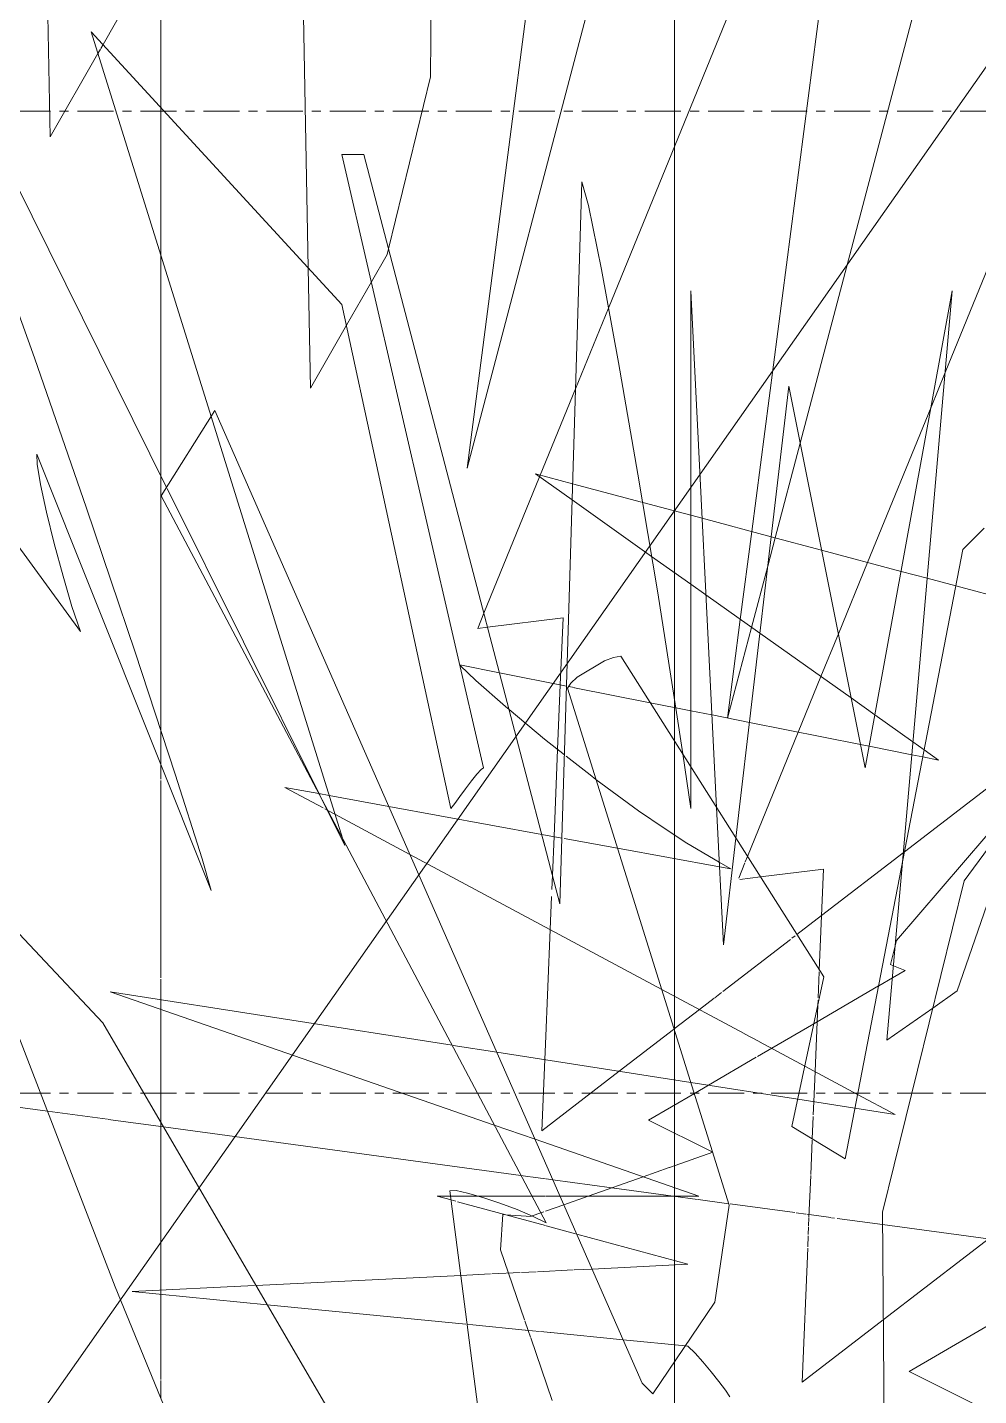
# Model space of a CAD drawing. Header units: inches. Extents: x -9046 to -8234, y -279 to 479.
# Drawn here: x -8377.53 to -8364.32, y 14.18 to 33.16 of the extents above; entities that cross this region are included whole.
import ezdxf

# ---------------------------------------------------------------- set-up
doc = ezdxf.new("R2010")
doc.units = ezdxf.units.IN
doc.header["$MEASUREMENT"] = 0
doc.linetypes.add('Grid Line 1_2_', pattern=[0.875, 0.5, -0.125, 0.125, -0.125])
for name, color, linetype, lineweight in [('A-DETL-GENF', 92, 'Continuous', 9), ('A-FLOR-LEVL-1', 51, 'Grid Line 1_2_', 9), ('C-TOPO', 7, 'Continuous', 9), ('G-ANNO-TEXT', 231, 'Continuous', 9)]:
    doc.layers.add(name, color=color, linetype=linetype, lineweight=lineweight)

# ---------------------------------------------------------------- blocks, each defined once
blk = doc.blocks.new('fountain grass 26746 - fountain grass 26746-1770215-BUILDING SECTION - EAST_WEST - LOOKING SOUTH')
at = {"layer": 'A-DETL-GENF'}
for p, q in [((-8370.475, 26.966), (-8369.965, 26.604)), ((-8369.958, 26.828), (-8370.475, 26.966)), ((-8369.002, 26.574), (-8369.958, 26.828)), ((-8369.965, 26.604), (-8368.862, 25.821)), ((-8368.319, 26.392), (-8368.986, 26.569)), ((-8368.161, 26.35), (-8368.319, 26.392)), ((-8367.203, 26.094), (-8368.161, 26.35)), ((-8366.503, 25.908), (-8367.203, 26.094)), ((-8368.862, 25.821), (-8368.319, 25.437)), ((-8365.401, 25.614), (-8366.503, 25.908)), ((-8368.319, 25.437), (-8368.108, 25.287)), ((-8365.037, 25.517), (-8365.401, 25.614)), ((-8364.641, 25.412), (-8365.037, 25.517)), ((-8368.108, 25.287), (-8367.359, 24.755)), ((-8363.61, 25.137), (-8364.641, 25.412)), ((-8367.359, 24.755), (-8366.093, 23.857)), ((-8370.974, 24.208), (-8371.523, 24.317)), ((-8371.52, 24.306), (-8371.301, 24.098)), ((-8370.043, 24.023), (-8370.974, 24.208)), ((-8371.301, 24.098), (-8370.89, 23.738)), ((-8369.938, 24.002), (-8370.011, 24.016)), ((-8368.881, 23.792), (-8369.931, 24)), ((-8370.89, 23.738), (-8370.841, 23.697)), ((-8368.525, 23.721), (-8368.881, 23.792)), ((-8366.093, 23.857), (-8365.765, 23.624)), ((-8370.841, 23.697), (-8370.347, 23.287)), ((-8368.319, 23.68), (-8368.525, 23.721)), ((-8368.025, 23.621), (-8368.319, 23.68)), ((-8367.504, 23.518), (-8368.022, 23.621)), ((-8365.765, 23.624), (-8365.235, 23.249)), ((-8365.964, 23.211), (-8367.504, 23.518)), ((-8370.347, 23.287), (-8370.072, 23.069)), ((-8365.845, 23.188), (-8365.964, 23.211)), ((-8365.251, 23.07), (-8365.845, 23.188)), ((-8365.235, 23.249), (-8365.08, 23.138)), ((-8370.05, 23.052), (-8369.717, 22.789)), ((-8365.099, 23.039), (-8365.251, 23.07)), ((-8364.879, 22.996), (-8365.099, 23.039)), ((-8365.08, 23.138), (-8364.879, 22.996)), ((-8369.717, 22.789), (-8369.635, 22.728)), ((-8373.954, 22.617), (-8373.42, 22.332)), ((-8373.48, 22.531), (-8373.954, 22.617)), ((-8369.635, 22.728), (-8369.045, 22.292)), ((-8373.337, 22.505), (-8373.479, 22.531)), ((-8372.51, 22.353), (-8373.337, 22.505)), ((-8373.399, 22.32), (-8373.366, 22.302)), ((-8373.356, 22.297), (-8373.256, 22.244)), ((-8373.256, 22.244), (-8372.217, 21.687)), ((-8370.387, 21.965), (-8372.51, 22.353)), ((-8369.045, 22.292), (-8368.689, 22.053)), ((-8368.689, 22.053), (-8368.375, 21.841)), ((-8370.107, 21.914), (-8370.387, 21.965)), ((-8369.335, 21.773), (-8370.075, 21.908)), ((-8368.375, 21.841), (-8367.923, 21.581)), ((-8372.217, 21.687), (-8368.722, 19.815)), ((-8367.92, 21.514), (-8369.335, 21.773)), ((-8367.923, 21.581), (-8367.77, 21.493)), ((-8367.763, 21.485), (-8367.92, 21.514)), ((-8376.374, 19.782), (-8371.045, 17.931)), ((-8371.632, 19.041), (-8376.374, 19.782)), ((-8368.722, 19.815), (-8367.578, 19.202)), ((-8367.572, 19.198), (-8367.371, 19.091)), ((-8371.011, 18.944), (-8371.618, 19.038)), ((-8367.366, 19.088), (-8366.736, 18.751)), ((-8368.317, 18.523), (-8371.011, 18.944)), ((-8366.736, 18.751), (-8366.003, 18.358)), ((-8366.835, 18.291), (-8368.317, 18.523)), ((-8366.04, 18.167), (-8366.835, 18.291)), ((-8366.003, 18.358), (-8365.484, 18.08)), ((-8365.484, 18.08), (-8366.04, 18.167)), ((-8371.045, 17.931), (-8370.48, 17.735)), ((-8370.48, 17.735), (-8368.206, 16.946)), ((-8371.836, 16.946), (-8371.645, 16.894)), ((-8371.652, 16.946), (-8371.836, 16.946)), ((-8371.264, 16.946), (-8371.652, 16.946)), ((-8370.525, 16.946), (-8371.264, 16.946)), ((-8370.336, 16.946), (-8370.523, 16.946)), ((-8370.133, 16.946), (-8370.327, 16.946)), ((-8368.206, 16.946), (-8370.133, 16.946)), ((-8371.645, 16.894), (-8371.577, 16.875)), ((-8371.556, 16.869), (-8370.336, 16.538)), ((-8370.326, 16.535), (-8369.918, 16.424)), ((-8369.902, 16.42), (-8368.358, 16)), ((-8368.358, 16), (-8369.689, 15.935)), ((-8371.509, 15.846), (-8374.351, 15.707)), ((-8371.098, 15.866), (-8371.509, 15.846)), ((-8370.685, 15.886), (-8371.078, 15.867)), ((-8370.464, 15.897), (-8370.666, 15.887)), ((-8369.952, 15.922), (-8370.446, 15.898)), ((-8369.689, 15.935), (-8369.936, 15.923)), ((-8374.373, 15.705), (-8376.071, 15.622)), ((-8376.071, 15.622), (-8374.195, 15.438)), ((-8374.195, 15.438), (-8371.438, 15.168)), ((-8371.421, 15.166), (-8371.344, 15.159)), ((-8371.344, 15.159), (-8370.615, 15.087)), ((-8370.612, 15.087), (-8370.42, 15.068)), ((-8370.405, 15.067), (-8370.264, 15.053)), ((-8370.261, 15.052), (-8369.258, 14.954)), ((-8369.258, 14.954), (-8368.392, 14.869)), ((-8368.392, 14.869), (-8368.358, 14.866)), ((-8368.358, 14.866), (-8368.26, 14.768)), ((-8368.26, 14.768), (-8368.149, 14.645)), ((-8368.149, 14.645), (-8368.034, 14.509)), ((-8368.034, 14.509), (-8367.927, 14.375)), ((-8367.927, 14.375), (-8367.837, 14.255)), ((-8367.837, 14.255), (-8367.775, 14.162))]:
    blk.add_line(p, q, dxfattribs=at)
blk = doc.blocks.new('lupin 26755 - lupin 26755-1770228-BUILDING SECTION - EAST_WEST - LOOKING SOUTH')
at = {"layer": 'A-DETL-GENF'}
for p, q in [((-8377.208, 31.644), (-8377.289, 35.927)), ((-8369.495, 34.361), (-8371.424, 27.046)), ((-8369.46, 29.267), (-8367.444, 34.201)), ((-8371.424, 27.046), (-8370.546, 33.803)), ((-8376.147, 33.494), (-8376.475, 32.922)), ((-8376.512, 32.857), (-8376.545, 32.8)), ((-8376.475, 32.922), (-8376.505, 32.869)), ((-8376.545, 32.8), (-8377.208, 31.644)), ((-8369.919, 28.145), (-8369.46, 29.267)), ((-8370.408, 26.948), (-8369.919, 28.145)), ((-8371.19, 25.032), (-8370.417, 26.925)), ((-8370.417, 26.925), (-8370.408, 26.948)), ((-8371.276, 24.822), (-8371.19, 25.032)), ((-8370.09, 24.97), (-8371.14, 24.839)), ((-8370.129, 24.04), (-8370.09, 24.97)), ((-8371.14, 24.839), (-8371.276, 24.822)), ((-8370.166, 23.143), (-8370.129, 24.04)), ((-8370.216, 21.934), (-8370.166, 23.143)), ((-8363.825, 22.899), (-8365.353, 21.724)), ((-8365.464, 20.492), (-8363.906, 22.306)), ((-8370.239, 21.398), (-8370.216, 21.934)), ((-8365.37, 21.711), (-8366.504, 20.839)), ((-8370.247, 21.2), (-8370.239, 21.398)), ((-8370.27, 20.644), (-8370.251, 21.101)), ((-8366.504, 20.839), (-8366.845, 20.576)), ((-8370.336, 19.055), (-8370.27, 20.644)), ((-8366.934, 20.507), (-8367.876, 19.783)), ((-8366.868, 20.558), (-8366.914, 20.523)), ((-8365.546, 20.159), (-8365.482, 20.419)), ((-8365.482, 20.419), (-8365.464, 20.492)), ((-8365.506, 20.143), (-8365.546, 20.159)), ((-8365.344, 20.076), (-8365.506, 20.143)), ((-8365.708, 19.864), (-8365.521, 19.973)), ((-8365.521, 19.973), (-8365.344, 20.076)), ((-8367.893, 19.77), (-8367.986, 19.698)), ((-8366.565, 19.364), (-8365.712, 19.862)), ((-8367.993, 19.693), (-8368.199, 19.535)), ((-8368.199, 19.535), (-8368.549, 19.265)), ((-8366.61, 19.338), (-8366.565, 19.364)), ((-8368.56, 19.257), (-8369.312, 18.678)), ((-8367.195, 18.997), (-8366.61, 19.338)), ((-8370.345, 18.84), (-8370.336, 19.054)), ((-8367.393, 18.881), (-8367.195, 18.997)), ((-8370.386, 17.852), (-8370.345, 18.84)), ((-8368.071, 18.486), (-8367.409, 18.872)), ((-8369.312, 18.678), (-8370.386, 17.852)), ((-8368.269, 18.37), (-8368.073, 18.485)), ((-8368.903, 18), (-8368.269, 18.37)), ((-8368.014, 17.555), (-8368.903, 18)), ((-8368.612, 17.344), (-8368.014, 17.555)), ((-8368.98, 17.214), (-8368.618, 17.342)), ((-8369.741, 16.946), (-8368.98, 17.214)), ((-8370.08, 16.826), (-8369.741, 16.946)), ((-8370.519, 16.671), (-8370.4, 16.713)), ((-8370.4, 16.713), (-8370.357, 16.728)), ((-8370.336, 16.736), (-8370.08, 16.826)), ((-8370.957, 16.202), (-8370.928, 16.69)), ((-8370.928, 16.69), (-8370.886, 16.687)), ((-8370.886, 16.687), (-8370.535, 16.665)), ((-8370.847, 15.878), (-8370.957, 16.202)), ((-8370.626, 15.232), (-8370.847, 15.878)), ((-8370.575, 15.083), (-8370.621, 15.218)), ((-8370.543, 14.99), (-8370.575, 15.083)), ((-8370.242, 14.11), (-8370.54, 14.981))]:
    blk.add_line(p, q, dxfattribs=at)
blk = doc.blocks.new('lupin 26755 - lupin 26755-V17-BUILDING SECTION - EAST_WEST - LOOKING SOUTH')
at = {"layer": 'A-DETL-GENF'}
for p, q in [((-8371.887, 38.094), (-8371.932, 32.474)), ((-8373.627, 29.826), (-8373.774, 37.617)), ((-8375.671, 32.048), (-8375.671, 36.226)), ((-8375.671, 32.048), (-8375.671, 36.226)), ((-8375.671, 36.226), (-8375.671, 32.474)), ((-8375.671, 32.048), (-8375.671, 36.226)), ((-8375.671, 36.226), (-8375.671, 32.048)), ((-8375.671, 32.048), (-8375.671, 36.226)), ((-8375.671, 36.226), (-8375.671, 32.048)), ((-8367.473, 26.166), (-8366.414, 34.314)), ((-8375.671, 33.785), (-8375.671, 32.048)), ((-8365.114, 33.785), (-8366.8, 27.394)), ((-8375.671, 33.496), (-8375.671, 32.161)), ((-8375.671, 32.048), (-8375.671, 33.274)), ((-8375.671, 32.474), (-8375.671, 32.048)), ((-8371.932, 32.474), (-8372.514, 30.088)), ((-8375.671, 32.168), (-8375.671, 32.15)), ((-8375.671, 32.161), (-8375.671, 32.168)), ((-8375.671, 32.15), (-8375.671, 32.112)), ((-8375.671, 32.112), (-8375.671, 32.079)), ((-8375.671, 31.502), (-8375.671, 32.048)), ((-8375.671, 32.048), (-8375.671, 31.502)), ((-8375.671, 31.502), (-8375.671, 32.048)), ((-8375.671, 32.048), (-8375.671, 31.502)), ((-8375.671, 31.502), (-8375.671, 32.048)), ((-8375.671, 32.048), (-8375.671, 30.827)), ((-8375.671, 30.827), (-8375.671, 32.048)), ((-8375.671, 32.048), (-8375.671, 31.997)), ((-8375.671, 29.996), (-8375.671, 32.048)), ((-8375.671, 32.048), (-8375.671, 29.996)), ((-8375.671, 31.997), (-8375.671, 31.93)), ((-8375.671, 31.93), (-8375.671, 31.865)), ((-8375.671, 31.865), (-8375.671, 29.996)), ((-8375.671, 29.996), (-8375.671, 31.48)), ((-8375.671, 31.48), (-8375.671, 29.996)), ((-8375.671, 29.996), (-8375.671, 31.48)), ((-8375.671, 31.48), (-8375.671, 30.008)), ((-8375.671, 29.996), (-8375.671, 31.48)), ((-8375.671, 29.996), (-8375.671, 31.123)), ((-8375.671, 31.123), (-8375.671, 30.382)), ((-8375.671, 30.382), (-8375.671, 29.996)), ((-8364.788, 28.373), (-8363.929, 30.477)), ((-8375.671, 26.939), (-8375.671, 29.996)), ((-8375.671, 29.996), (-8375.671, 26.939)), ((-8375.671, 26.939), (-8375.671, 29.996)), ((-8375.671, 29.996), (-8375.671, 28.157)), ((-8375.671, 28.157), (-8375.671, 29.996)), ((-8375.671, 29.996), (-8375.671, 26.939)), ((-8375.671, 26.939), (-8375.671, 29.996)), ((-8375.671, 29.996), (-8375.671, 26.939)), ((-8375.671, 26.939), (-8375.671, 29.996)), ((-8375.671, 29.996), (-8375.671, 26.939)), ((-8372.534, 30.008), (-8372.751, 29.629)), ((-8372.514, 30.088), (-8372.534, 30.008)), ((-8373.595, 28.157), (-8373.627, 29.826)), ((-8372.751, 29.629), (-8373.094, 29.03)), ((-8375.671, 29.492), (-8375.671, 29.344)), ((-8375.671, 26.939), (-8375.671, 29.492)), ((-8375.671, 29.344), (-8375.671, 27.471)), ((-8373.096, 29.027), (-8373.595, 28.157)), ((-8364.984, 27.893), (-8364.788, 28.373)), ((-8365.865, 25.738), (-8364.984, 27.893)), ((-8375.671, 27.471), (-8375.671, 26.939)), ((-8366.8, 27.394), (-8367.147, 26.079)), ((-8375.671, 23.4), (-8375.671, 26.939)), ((-8375.671, 26.939), (-8375.671, 23.581)), ((-8375.671, 23.581), (-8375.671, 26.939)), ((-8375.671, 26.939), (-8375.671, 26.378)), ((-8375.671, 26.378), (-8375.671, 26.939)), ((-8375.671, 26.939), (-8375.671, 25.933)), ((-8375.671, 25.785), (-8375.671, 26.939)), ((-8375.671, 26.939), (-8375.671, 23.4)), ((-8375.671, 23.4), (-8375.671, 26.939)), ((-8375.671, 26.939), (-8375.671, 23.4)), ((-8367.631, 24.948), (-8367.473, 26.166)), ((-8367.147, 26.079), (-8367.25, 25.687)), ((-8375.671, 25.933), (-8375.671, 25.785)), ((-8367.25, 25.687), (-8367.475, 24.837)), ((-8366.27, 24.745), (-8365.865, 25.738)), ((-8367.809, 23.578), (-8367.631, 24.948)), ((-8367.475, 24.837), (-8367.807, 23.578)), ((-8366.512, 24.154), (-8366.27, 24.745)), ((-8366.827, 23.383), (-8366.512, 24.154)), ((-8375.671, 23.4), (-8375.671, 23.56)), ((-8375.671, 23.4), (-8375.671, 23.56)), ((-8375.671, 22.942), (-8375.671, 23.395)), ((-8375.671, 22.942), (-8375.671, 23.395)), ((-8375.671, 23.395), (-8375.671, 22.942)), ((-8375.671, 22.942), (-8375.671, 23.395)), ((-8375.671, 23.395), (-8375.671, 22.942)), ((-8375.671, 22.942), (-8375.671, 23.395)), ((-8367.531, 21.659), (-8366.827, 23.383)), ((-8375.671, 22.729), (-8375.671, 22.931)), ((-8375.671, 22.931), (-8375.671, 22.729)), ((-8375.671, 22.729), (-8375.671, 22.931)), ((-8375.671, 22.931), (-8375.671, 22.729)), ((-8375.671, 22.729), (-8375.671, 22.931)), ((-8375.671, 22.729), (-8375.671, 22.931)), ((-8375.671, 21.336), (-8375.671, 22.714)), ((-8375.671, 22.714), (-8375.671, 22.374)), ((-8375.671, 22.522), (-8375.671, 22.714)), ((-8375.671, 22.714), (-8375.671, 19.975)), ((-8375.671, 19.975), (-8375.671, 22.714)), ((-8375.671, 19.975), (-8375.671, 22.714)), ((-8375.671, 22.374), (-8375.671, 22.522)), ((-8367.562, 21.583), (-8367.531, 21.659)), ((-8375.671, 19.975), (-8375.671, 21.484)), ((-8375.671, 21.484), (-8375.671, 21.336)), ((-8367.654, 21.358), (-8367.568, 21.568)), ((-8366.477, 21.484), (-8367.351, 21.375)), ((-8366.535, 20.083), (-8366.477, 21.484)), ((-8367.351, 21.375), (-8367.637, 21.339)), ((-8375.671, 20.221), (-8375.671, 20.728)), ((-8375.671, 19.975), (-8375.671, 20.728)), ((-8375.671, 20.152), (-8375.671, 20.298)), ((-8375.671, 20.298), (-8375.671, 19.975)), ((-8375.671, 20.221), (-8375.671, 19.975)), ((-8375.671, 19.975), (-8375.671, 20.149)), ((-8375.671, 19.672), (-8375.671, 19.958)), ((-8375.671, 19.958), (-8375.671, 19.672)), ((-8375.671, 19.672), (-8375.671, 19.958)), ((-8375.671, 19.958), (-8375.671, 19.672)), ((-8375.671, 19.672), (-8375.671, 19.958)), ((-8375.671, 19.672), (-8375.671, 19.958)), ((-8375.671, 19.958), (-8375.671, 19.672)), ((-8375.671, 19.672), (-8375.671, 19.958)), ((-8366.551, 19.698), (-8366.536, 20.059)), ((-8375.671, 19.538), (-8375.671, 19.672)), ((-8375.671, 19.672), (-8375.671, 19.538)), ((-8375.671, 19.54), (-8375.671, 19.672)), ((-8375.671, 19.672), (-8375.671, 19.538)), ((-8375.671, 19.538), (-8375.671, 19.672)), ((-8375.671, 19.538), (-8375.671, 19.672)), ((-8375.671, 19.672), (-8375.671, 19.639)), ((-8375.671, 19.538), (-8375.671, 19.672)), ((-8375.671, 19.639), (-8375.671, 19.538)), ((-8366.594, 18.675), (-8366.556, 19.594)), ((-8366.556, 19.594), (-8366.553, 19.666)), ((-8375.671, 17.97), (-8375.671, 19.538)), ((-8375.671, 19.538), (-8375.671, 17.97)), ((-8375.671, 17.97), (-8375.671, 19.538)), ((-8375.671, 19.538), (-8375.671, 18.908)), ((-8375.671, 18.666), (-8375.671, 19.538)), ((-8375.671, 19.408), (-8375.671, 19.538)), ((-8375.671, 19.538), (-8375.671, 18.954)), ((-8375.671, 17.97), (-8375.671, 19.538)), ((-8375.671, 18.666), (-8375.671, 19.408)), ((-8375.671, 18.954), (-8375.671, 17.97)), ((-8375.671, 18.908), (-8375.671, 17.97)), ((-8366.611, 18.256), (-8366.594, 18.675)), ((-8366.619, 18.072), (-8366.611, 18.256)), ((-8366.633, 17.74), (-8366.62, 18.05)), ((-8375.671, 15.642), (-8375.671, 17.97)), ((-8375.671, 17.97), (-8375.671, 15.642)), ((-8375.671, 17.006), (-8375.671, 17.97)), ((-8375.671, 17.97), (-8375.671, 15.642)), ((-8375.671, 17.97), (-8375.671, 15.642)), ((-8375.671, 15.642), (-8375.671, 17.97)), ((-8366.653, 17.245), (-8366.634, 17.723)), ((-8366.678, 16.655), (-8366.654, 17.233)), ((-8375.671, 16.673), (-8375.671, 17.006)), ((-8375.671, 16.594), (-8375.671, 16.673)), ((-8375.671, 15.642), (-8375.671, 16.59)), ((-8366.688, 16.412), (-8366.684, 16.522)), ((-8366.683, 16.534), (-8366.678, 16.646)), ((-8363.764, 16.681), (-8365.647, 15.232)), ((-8366.695, 16.243), (-8366.689, 16.393)), ((-8366.773, 14.366), (-8366.696, 16.222)), ((-8375.671, 15.592), (-8375.671, 15.642)), ((-8375.671, 15.642), (-8375.671, 15.592)), ((-8375.671, 15.592), (-8375.671, 15.642)), ((-8375.671, 15.642), (-8375.671, 15.592)), ((-8375.671, 15.642), (-8375.671, 15.592)), ((-8375.671, 15.592), (-8375.671, 15.642)), ((-8375.671, 14.401), (-8375.671, 15.583)), ((-8375.671, 15.583), (-8375.671, 14.401)), ((-8375.671, 14.514), (-8375.671, 15.583)), ((-8375.671, 15.583), (-8375.671, 14.401)), ((-8375.671, 15.583), (-8375.671, 14.662)), ((-8375.671, 14.514), (-8375.671, 15.583)), ((-8365.29, 14.514), (-8363.788, 15.39)), ((-8365.647, 15.232), (-8366.773, 14.366)), ((-8375.671, 14.662), (-8375.671, 14.514)), ((-8375.671, 14.401), (-8375.671, 14.514)), ((-8364.401, 14.069), (-8365.29, 14.514)), ((-8375.671, 14.137), (-8375.671, 14.387)), ((-8375.671, 14.387), (-8375.671, 14.137))]:
    blk.add_line(p, q, dxfattribs=at)
blk = doc.blocks.new('fountain grass 26746 - fountain grass 26746-V21-BUILDING SECTION - EAST_WEST - LOOKING SOUTH')
at = {"layer": 'A-DETL-GENF'}
for p, q in [((-8368.546, 27.238), (-8368.546, 33.667)), ((-8368.546, 32.123), (-8368.546, 33.667)), ((-8383.142, 33.477), (-8376.789, 24.781)), ((-8368.546, 32.694), (-8368.546, 33.477)), ((-8368.546, 33.477), (-8368.546, 24.781)), ((-8368.546, 26.86), (-8368.546, 33.288)), ((-8368.546, 33.288), (-8368.546, 24.402)), ((-8374.976, 27.764), (-8376.638, 33.099)), ((-8376.638, 33.099), (-8373.159, 29.318)), ((-8368.546, 23.855), (-8368.546, 33.099)), ((-8368.546, 33.099), (-8368.546, 29.318)), ((-8368.546, 31.455), (-8368.546, 32.694)), ((-8378.453, 32.532), (-8375.592, 26.779)), ((-8368.546, 32.154), (-8368.546, 32.532)), ((-8368.546, 32.532), (-8368.546, 23.855)), ((-8368.546, 30.535), (-8368.546, 32.154)), ((-8368.546, 29.757), (-8368.546, 32.123)), ((-8368.546, 27.238), (-8368.546, 31.965)), ((-8368.546, 31.965), (-8368.546, 26.86)), ((-8371.193, 22.89), (-8373.159, 31.398)), ((-8373.159, 31.398), (-8372.857, 31.398)), ((-8372.857, 31.398), (-8370.134, 20.999)), ((-8368.546, 29.969), (-8368.546, 31.455)), ((-8368.546, 23.855), (-8368.546, 31.398)), ((-8368.546, 31.398), (-8368.546, 23.855)), ((-8370.134, 20.999), (-8369.832, 31.02)), ((-8369.832, 31.02), (-8369.738, 30.69)), ((-8368.546, 23.855), (-8368.546, 31.02)), ((-8368.546, 31.02), (-8368.546, 30.69)), ((-8368.546, 25.348), (-8368.546, 30.831)), ((-8368.546, 30.831), (-8368.546, 23.855)), ((-8369.738, 30.69), (-8369.559, 29.803)), ((-8368.546, 30.69), (-8368.546, 29.803)), ((-8377.425, 28.575), (-8378.131, 30.535)), ((-8368.546, 28.575), (-8368.546, 30.535)), ((-8368.546, 30.054), (-8368.546, 30.263)), ((-8368.546, 30.263), (-8368.546, 28.813)), ((-8368.546, 29.295), (-8368.546, 30.074)), ((-8368.546, 30.074), (-8368.546, 23.262)), ((-8368.546, 29.487), (-8368.546, 30.054)), ((-8369.559, 29.803), (-8369.321, 28.51)), ((-8368.546, 28.444), (-8368.546, 29.969)), ((-8368.546, 29.803), (-8368.546, 28.51)), ((-8368.546, 26.955), (-8368.546, 29.757)), ((-8368.546, 23.262), (-8368.546, 29.507)), ((-8368.546, 29.507), (-8368.546, 23.262)), ((-8368.546, 23.262), (-8368.546, 29.507)), ((-8368.546, 29.507), (-8368.546, 23.262)), ((-8368.546, 28.65), (-8368.546, 29.487)), ((-8368.319, 22.904), (-8368.319, 29.507)), ((-8368.319, 29.507), (-8367.961, 22.338)), ((-8365.899, 22.89), (-8364.689, 29.507)), ((-8364.689, 29.507), (-8365.381, 21.578)), ((-8373.159, 29.318), (-8371.647, 22.323)), ((-8368.546, 23.855), (-8368.546, 29.318)), ((-8368.546, 29.318), (-8368.546, 29.213)), ((-8368.546, 29.318), (-8368.546, 23.855)), ((-8368.546, 28.655), (-8368.546, 29.295)), ((-8368.546, 29.213), (-8368.546, 28.838)), ((-8368.546, 28.838), (-8368.546, 28.263)), ((-8368.546, 28.813), (-8368.546, 27.423)), ((-8376.703, 26.489), (-8377.425, 28.575)), ((-8369.321, 28.51), (-8369.052, 26.964)), ((-8368.546, 28.107), (-8368.546, 28.655)), ((-8368.546, 27.634), (-8368.546, 28.65)), ((-8368.546, 26.489), (-8368.546, 28.575)), ((-8368.546, 28.51), (-8368.546, 26.964)), ((-8368.546, 27.09), (-8368.546, 28.444)), ((-8368.546, 28.263), (-8368.546, 27.557)), ((-8368.546, 23.262), (-8368.546, 28.184)), ((-8368.546, 28.184), (-8368.546, 23.262)), ((-8368.546, 27.605), (-8368.546, 28.107)), ((-8367.692, 21.914), (-8366.958, 28.184)), ((-8366.958, 28.184), (-8365.899, 22.89)), ((-8368.546, 27.725), (-8368.546, 27.995)), ((-8368.546, 27.995), (-8368.546, 27.35)), ((-8373.153, 21.913), (-8374.976, 27.764)), ((-8368.546, 25.348), (-8368.546, 27.806)), ((-8368.546, 27.806), (-8368.546, 27.733)), ((-8368.546, 27.733), (-8368.546, 27.459)), ((-8368.546, 27.075), (-8368.546, 27.725)), ((-8368.546, 26.528), (-8368.546, 27.634)), ((-8368.546, 27.103), (-8368.546, 27.605)), ((-8368.546, 27.557), (-8368.546, 26.79)), ((-8368.546, 27.459), (-8368.546, 27.06)), ((-8368.546, 27.423), (-8368.546, 26.16)), ((-8368.546, 27.35), (-8368.546, 26.846)), ((-8377.391, 27.099), (-8377.394, 27.238)), ((-8377.394, 27.238), (-8374.974, 21.188)), ((-8368.546, 27.099), (-8368.546, 27.238)), ((-8368.546, 27.238), (-8368.546, 23.855)), ((-8377.342, 26.818), (-8377.391, 27.099)), ((-8369.052, 26.964), (-8368.777, 25.316)), ((-8368.546, 26.555), (-8368.546, 27.103)), ((-8368.546, 26.818), (-8368.546, 27.099)), ((-8368.546, 26.114), (-8368.546, 27.09)), ((-8368.546, 26.205), (-8368.546, 27.075)), ((-8368.546, 27.06), (-8368.546, 26.611)), ((-8368.546, 26.964), (-8368.546, 25.316)), ((-8377.258, 26.437), (-8377.342, 26.818)), ((-8368.546, 24.102), (-8368.546, 26.955)), ((-8368.546, 26.528), (-8368.546, 26.86)), ((-8368.546, 26.86), (-8368.546, 26.094)), ((-8368.546, 26.846), (-8368.546, 26.47)), ((-8368.546, 26.437), (-8368.546, 26.818)), ((-8368.546, 26.79), (-8368.546, 26.03)), ((-8375.583, 26.762), (-8373.468, 22.508)), ((-8368.546, 26.611), (-8368.546, 26.188)), ((-8377.151, 25.999), (-8377.258, 26.437)), ((-8376.03, 24.492), (-8376.703, 26.489)), ((-8368.546, 25.915), (-8368.546, 26.555)), ((-8368.546, 25.421), (-8368.546, 26.528)), ((-8368.546, 25.757), (-8368.546, 26.528)), ((-8368.546, 24.492), (-8368.546, 26.489)), ((-8368.546, 23.262), (-8368.546, 26.482)), ((-8368.546, 26.482), (-8368.546, 25.591)), ((-8368.546, 26.47), (-8368.546, 26.204)), ((-8368.546, 25.999), (-8368.546, 26.437)), ((-8368.546, 25.275), (-8368.546, 26.205)), ((-8368.546, 26.204), (-8368.546, 26.033)), ((-8368.546, 26.188), (-8368.546, 25.868)), ((-8368.546, 26.16), (-8368.546, 25.092)), ((-8368.546, 25.726), (-8368.546, 26.114)), ((-8368.546, 24.213), (-8368.546, 26.104)), ((-8368.546, 26.104), (-8368.546, 26.101)), ((-8368.546, 26.101), (-8368.546, 26.008)), ((-8368.546, 26.094), (-8368.546, 25.469)), ((-8368.546, 26.033), (-8368.546, 25.942)), ((-8368.546, 26.03), (-8368.546, 25.348)), ((-8368.546, 26.008), (-8368.546, 25.858)), ((-8377.03, 25.548), (-8377.151, 25.999)), ((-8368.546, 25.548), (-8368.546, 25.999)), ((-8368.546, 25.942), (-8368.546, 25.915)), ((-8368.546, 25.868), (-8368.546, 25.726)), ((-8368.546, 25.858), (-8368.546, 25.684)), ((-8368.546, 24.725), (-8368.546, 25.757)), ((-8368.546, 25.684), (-8368.546, 25.519)), ((-8376.906, 25.128), (-8377.03, 25.548)), ((-8368.546, 25.591), (-8368.546, 24.557)), ((-8368.546, 25.128), (-8368.546, 25.548)), ((-8368.546, 25.519), (-8368.546, 25.396)), ((-8368.546, 25.469), (-8368.546, 24.977)), ((-8368.777, 25.316), (-8368.524, 23.718)), ((-8368.546, 24.402), (-8368.546, 25.421)), ((-8368.546, 25.396), (-8368.546, 25.348)), ((-8368.546, 25.316), (-8368.546, 23.855)), ((-8368.546, 24.444), (-8368.546, 25.275)), ((-8376.789, 24.781), (-8376.906, 25.128)), ((-8368.546, 23.855), (-8368.546, 25.159)), ((-8368.546, 25.159), (-8368.546, 24.998)), ((-8368.546, 24.781), (-8368.546, 25.128)), ((-8368.546, 25.092), (-8368.546, 24.284)), ((-8368.546, 24.998), (-8368.546, 24.539)), ((-8368.546, 24.977), (-8368.546, 24.612)), ((-8368.546, 23.855), (-8368.546, 24.725)), ((-8375.474, 22.8), (-8376.03, 24.492)), ((-8368.546, 24.612), (-8368.546, 24.368)), ((-8368.546, 24.388), (-8368.546, 24.592)), ((-8368.546, 24.592), (-8368.546, 23.262)), ((-8368.546, 24.557), (-8368.546, 23.481)), ((-8368.546, 24.539), (-8368.546, 23.889)), ((-8368.546, 23.855), (-8368.546, 24.492)), ((-8368.546, 23.872), (-8368.546, 24.444)), ((-8368.546, 23.901), (-8368.546, 24.388)), ((-8368.546, 24.368), (-8368.546, 24.237)), ((-8368.546, 24.284), (-8368.546, 23.804)), ((-8368.546, 24.237), (-8368.546, 24.213)), ((-8368.546, 23.262), (-8368.546, 24.102)), ((-8368.546, 23.262), (-8368.546, 23.901)), ((-8368.546, 23.889), (-8368.546, 23.855)), ((-8368.546, 23.719), (-8368.546, 23.872)), ((-8368.546, 23.262), (-8368.546, 23.855)), ((-8368.546, 23.855), (-8368.546, 23.262)), ((-8368.546, 23.611), (-8368.546, 23.855)), ((-8368.546, 23.855), (-8368.546, 23.262)), ((-8368.546, 23.262), (-8368.546, 23.855)), ((-8368.546, 23.855), (-8368.546, 23.262)), ((-8368.546, 23.262), (-8368.546, 23.855)), ((-8368.546, 23.855), (-8368.546, 23.262)), ((-8368.546, 23.262), (-8368.546, 23.855)), ((-8368.546, 23.855), (-8368.546, 23.262)), ((-8368.546, 23.262), (-8368.546, 23.855)), ((-8368.546, 23.855), (-8368.546, 23.262)), ((-8368.546, 23.262), (-8368.546, 23.855)), ((-8368.546, 23.855), (-8368.546, 23.718)), ((-8368.546, 23.804), (-8368.546, 23.719)), ((-8368.546, 23.718), (-8368.546, 23.262)), ((-8368.546, 23.262), (-8368.546, 23.611)), ((-8368.524, 23.718), (-8368.431, 23.08)), ((-8368.546, 23.481), (-8368.546, 23.262)), ((-8368.546, 19.254), (-8368.546, 23.262)), ((-8368.546, 23.262), (-8368.546, 23.158)), ((-8368.546, 22.594), (-8368.546, 23.262)), ((-8368.546, 23.262), (-8368.546, 19.865)), ((-8368.546, 19.865), (-8368.546, 23.262)), ((-8368.546, 23.262), (-8368.546, 21.188)), ((-8368.546, 22.8), (-8368.546, 23.262)), ((-8368.546, 23.262), (-8368.546, 21.81)), ((-8368.546, 21.81), (-8368.546, 23.262)), ((-8368.546, 23.262), (-8368.546, 22.323)), ((-8368.546, 22.89), (-8368.546, 23.262)), ((-8368.546, 23.262), (-8368.546, 20.999)), ((-8368.546, 20.999), (-8368.546, 23.262)), ((-8368.546, 23.262), (-8368.546, 19.254)), ((-8368.546, 19.254), (-8368.546, 23.262)), ((-8368.546, 23.262), (-8368.546, 22.466)), ((-8368.546, 23.234), (-8368.546, 23.262)), ((-8368.546, 23.262), (-8368.546, 19.487)), ((-8368.546, 23.262), (-8368.546, 22.323)), ((-8368.546, 22.323), (-8368.546, 23.262)), ((-8368.546, 23.262), (-8368.546, 20.432)), ((-8368.546, 20.432), (-8368.546, 23.262)), ((-8368.546, 23.262), (-8368.546, 22.89)), ((-8368.546, 22.89), (-8368.546, 23.262)), ((-8368.546, 23.262), (-8368.546, 19.254)), ((-8368.546, 21.586), (-8368.546, 23.262)), ((-8368.546, 22.505), (-8368.546, 23.234)), ((-8368.546, 23.137), (-8368.546, 22.454)), ((-8368.431, 23.08), (-8368.319, 22.323)), ((-8375.1, 21.627), (-8375.474, 22.8)), ((-8371.362, 22.706), (-8371.288, 22.799)), ((-8371.288, 22.799), (-8371.229, 22.865)), ((-8371.229, 22.865), (-8371.193, 22.89)), ((-8368.546, 22.865), (-8368.546, 22.89)), ((-8368.546, 19.254), (-8368.546, 22.89)), ((-8368.546, 22.89), (-8368.546, 19.254)), ((-8368.546, 22.799), (-8368.546, 22.865)), ((-8368.546, 21.627), (-8368.546, 22.8)), ((-8368.546, 22.706), (-8368.546, 22.799)), ((-8368.319, 22.323), (-8368.319, 22.904)), ((-8371.523, 22.489), (-8371.443, 22.598)), ((-8371.443, 22.598), (-8371.362, 22.706)), ((-8368.546, 22.598), (-8368.546, 22.706)), ((-8368.546, 22.505), (-8368.546, 22.598)), ((-8368.546, 21.853), (-8368.546, 22.594)), ((-8373.468, 22.508), (-8373.121, 21.81)), ((-8371.593, 22.393), (-8371.523, 22.489)), ((-8368.546, 22.393), (-8368.546, 22.489)), ((-8368.546, 21.768), (-8368.546, 22.489)), ((-8368.546, 22.466), (-8368.546, 21.614)), ((-8368.546, 22.454), (-8368.546, 21.888)), ((-8371.647, 22.323), (-8371.593, 22.393)), ((-8368.546, 22.323), (-8368.546, 22.393)), ((-8367.961, 22.338), (-8367.866, 20.432)), ((-8368.546, 21.756), (-8368.546, 22.134)), ((-8368.546, 22.134), (-8368.546, 21.34)), ((-8368.546, 21.545), (-8368.546, 22.134)), ((-8368.546, 22.134), (-8368.546, 22.071)), ((-8368.546, 22.071), (-8368.546, 21.825)), ((-8373.121, 21.81), (-8373.153, 21.913)), ((-8368.546, 19.254), (-8368.546, 21.945)), ((-8368.546, 21.945), (-8368.546, 19.254)), ((-8368.546, 21.834), (-8368.546, 21.945)), ((-8368.546, 21.945), (-8368.546, 21.713)), ((-8368.546, 21.888), (-8368.546, 21.567)), ((-8368.546, 21.567), (-8368.546, 21.853)), ((-8368.546, 21.63), (-8368.546, 21.834)), ((-8367.866, 20.432), (-8367.692, 21.914)), ((-8368.546, 21.825), (-8368.546, 21.462)), ((-8368.546, 21.174), (-8368.546, 21.768)), ((-8368.546, 19.254), (-8368.546, 21.756)), ((-8368.546, 21.713), (-8368.546, 21.326)), ((-8374.974, 21.188), (-8375.1, 21.627)), ((-8368.546, 21.36), (-8368.546, 21.63)), ((-8368.546, 21.188), (-8368.546, 21.627)), ((-8368.546, 14.642), (-8368.546, 21.626)), ((-8368.546, 21.626), (-8368.546, 20.544)), ((-8368.546, 21.614), (-8368.546, 21.028)), ((-8368.546, 19.792), (-8368.546, 21.586)), ((-8368.546, 20.982), (-8368.546, 21.545)), ((-8368.546, 21.462), (-8368.546, 21.054)), ((-8365.381, 21.578), (-8365.597, 19.109)), ((-8364.622, 19.792), (-8364.004, 21.586)), ((-8368.546, 21.057), (-8368.546, 21.36)), ((-8368.546, 21.34), (-8368.546, 20.557)), ((-8368.546, 21.326), (-8368.546, 20.838)), ((-8368.546, 20.81), (-8368.546, 21.174)), ((-8368.546, 20.75), (-8368.546, 21.057)), ((-8368.546, 21.054), (-8368.546, 20.668)), ((-8368.546, 21.028), (-8368.546, 20.81)), ((-8368.546, 20.459), (-8368.546, 20.982)), ((-8368.546, 20.838), (-8368.546, 20.3)), ((-8368.546, 20.468), (-8368.546, 20.75)), ((-8368.546, 20.668), (-8368.546, 20.392)), ((-8368.546, 20.557), (-8368.546, 19.823)), ((-8368.546, 20.544), (-8368.546, 19.185)), ((-8368.546, 20.243), (-8368.546, 20.468)), ((-8368.546, 19.994), (-8368.546, 20.459)), ((-8368.546, 20.375), (-8368.546, 20.243)), ((-8368.546, 20.3), (-8368.546, 19.766)), ((-8368.546, 19.602), (-8368.546, 19.994)), ((-8368.546, 19.823), (-8368.546, 19.254)), ((-8368.546, 19.254), (-8368.546, 19.792)), ((-8368.546, 19.766), (-8368.546, 19.295)), ((-8364.96, 19.555), (-8364.622, 19.792)), ((-8368.546, 19.302), (-8368.546, 19.602)), ((-8365.597, 19.109), (-8364.96, 19.555)), ((-8368.546, 19.254), (-8368.546, 19.487)), ((-8368.546, 19.487), (-8368.546, 19.254)), ((-8368.546, 19.487), (-8368.546, 19.254)), ((-8368.546, 19.254), (-8368.546, 19.295)), ((-8368.546, 19.288), (-8368.546, 19.254)), ((-8368.546, 14.642), (-8368.546, 19.254)), ((-8368.546, 19.254), (-8368.546, 14.642)), ((-8368.546, 16.273), (-8368.546, 19.254)), ((-8368.546, 19.254), (-8368.546, 19.177)), ((-8368.546, 18.178), (-8368.546, 19.254)), ((-8368.546, 19.254), (-8368.546, 19.109)), ((-8368.546, 19.109), (-8368.546, 19.254)), ((-8368.546, 19.254), (-8368.546, 18.92)), ((-8368.546, 18.92), (-8368.546, 19.254)), ((-8368.546, 19.254), (-8368.546, 17.596)), ((-8368.546, 17.596), (-8368.546, 19.254)), ((-8368.546, 19.254), (-8368.546, 14.642)), ((-8368.546, 14.642), (-8368.546, 19.254)), ((-8368.546, 19.254), (-8368.546, 14.642)), ((-8368.546, 19.254), (-8368.546, 19.109)), ((-8368.546, 19.109), (-8368.546, 19.254)), ((-8368.546, 19.185), (-8368.546, 17.702)), ((-8368.546, 19.177), (-8368.546, 18.659)), ((-8368.546, 18.659), (-8368.546, 18.308)), ((-8368.546, 18.308), (-8368.546, 18.178)), ((-8368.546, 15.516), (-8368.546, 17.974)), ((-8368.546, 17.974), (-8368.546, 14.004)), ((-8368.546, 17.702), (-8368.546, 16.251)), ((-8368.546, 14.642), (-8368.546, 17.596)), ((-8368.546, 17.596), (-8368.546, 15.516)), ((-8368.546, 16.248), (-8368.546, 16.273)), ((-8368.546, 16.251), (-8368.546, 14.985)), ((-8368.546, 16.229), (-8368.546, 16.248)), ((-8368.546, 16.21), (-8368.546, 16.229)), ((-8368.546, 16.19), (-8368.546, 16.21)), ((-8368.546, 16.164), (-8368.546, 16.19)), ((-8368.546, 16.13), (-8368.546, 16.164)), ((-8368.546, 16.084), (-8368.546, 16.13)), ((-8368.546, 16.012), (-8368.546, 16.084)), ((-8368.546, 15.818), (-8368.546, 16.012)), ((-8368.546, 15.537), (-8368.546, 15.818)), ((-8368.546, 15.2), (-8368.546, 15.537)), ((-8368.546, 14.004), (-8368.546, 15.327)), ((-8368.546, 15.327), (-8368.546, 15.106)), ((-8368.546, 14.842), (-8368.546, 15.2)), ((-8368.546, 15.106), (-8368.546, 14.747)), ((-8368.546, 14.985), (-8368.546, 14.642)), ((-8368.546, 14.642), (-8368.546, 14.842)), ((-8368.546, 14.747), (-8368.546, 14.295)), ((-8368.546, 13.861), (-8368.546, 14.642)), ((-8368.546, 14.642), (-8368.546, 14.193)), ((-8368.546, 14.495), (-8368.546, 14.642)), ((-8368.546, 14.642), (-8368.546, 14.193)), ((-8368.546, 14.193), (-8368.546, 14.642)), ((-8368.546, 14.642), (-8368.546, 14.193)), ((-8368.546, 14.193), (-8368.546, 14.642)), ((-8368.546, 14.642), (-8368.546, 14.058)), ((-8368.546, 13.861), (-8368.546, 14.642)), ((-8368.546, 14.193), (-8368.546, 14.495)), ((-8368.546, 14.295), (-8368.546, 13.861))]:
    blk.add_line(p, q, dxfattribs=at)
blk = doc.blocks.new('lupin 26755 - lupin 26755-V22-BUILDING SECTION - EAST_WEST - LOOKING SOUTH')
at = {"layer": 'A-DETL-GENF'}
for p, q in [((-8375.666, 26.66), (-8374.924, 27.846)), ((-8374.924, 27.846), (-8368.993, 14.351)), ((-8370.327, 16.576), (-8375.666, 26.66)), ((-8364.544, 25.918), (-8364.247, 26.215)), ((-8366.175, 17.465), (-8364.544, 25.918)), ((-8369.897, 24.144), (-8369.514, 24.373)), ((-8369.514, 24.373), (-8369.39, 24.419)), ((-8369.39, 24.419), (-8369.289, 24.435)), ((-8369.289, 24.435), (-8366.471, 19.987)), ((-8369.984, 24.062), (-8369.897, 24.144)), ((-8370.031, 23.991), (-8369.984, 24.062)), ((-8367.784, 16.823), (-8370.031, 23.991)), ((-8364.525, 21.321), (-8363.654, 22.508)), ((-8378.335, 21.321), (-8376.476, 19.349)), ((-8364.525, 21.321), (-8365.658, 16.725)), ((-8376.305, 15.689), (-8378.322, 20.91)), ((-8366.471, 19.987), (-8366.916, 17.91)), ((-8376.476, 19.349), (-8372.977, 13.351)), ((-8366.916, 17.91), (-8366.175, 17.465)), ((-8371.662, 17.021), (-8371.575, 17.022)), ((-8370.971, 11.707), (-8371.662, 17.021)), ((-8371.575, 17.022), (-8371.415, 16.989)), ((-8371.415, 16.989), (-8371.204, 16.928)), ((-8371.204, 16.928), (-8370.967, 16.849)), ((-8370.967, 16.849), (-8370.726, 16.759)), ((-8370.726, 16.759), (-8370.505, 16.665)), ((-8367.983, 15.473), (-8367.784, 16.823)), ((-8365.658, 16.725), (-8365.615, 11.284)), ((-8370.505, 16.665), (-8370.327, 16.576)), ((-8374.94, 12.347), (-8376.305, 15.689)), ((-8368.844, 14.203), (-8367.983, 15.473)), ((-8368.993, 14.351), (-8368.844, 14.203))]:
    blk.add_line(p, q, dxfattribs=at)

msp = doc.modelspace()

# ---------------------------------------------------------------- linework, layer by layer
at = {"layer": 'A-FLOR-LEVL-1'}
for p, q in [((-8237.20435, 32), (-9030.84431, 32)), ((-8237.20435, 18.375), (-9030.84431, 18.375))]:
    msp.add_line(p, q, dxfattribs=at)
at = {"layer": 'C-TOPO'}
for p, q in [((-8377.24626, 18.12506), (-8379.89363, 18.4846)), ((-8376.41343, 18.01195), (-8377.24626, 18.12506)), ((-8375.63402, 17.9061), (-8376.40499, 18.01081)), ((-8370.67502, 17.23262), (-8375.63402, 17.9061)), ((-8370.54517, 17.21498), (-8370.67501, 17.23262)), ((-8370.33623, 17.18661), (-8370.53786, 17.21399)), ((-8370.23266, 17.17254), (-8370.32358, 17.18489)), ((-8369.41327, 17.06126), (-8370.23266, 17.17254)), ((-8368.56155, 16.94558), (-8369.41327, 17.06126)), ((-8368.22747, 16.90021), (-8368.56155, 16.94558)), ((-8367.78964, 16.84075), (-8368.21387, 16.89837)), ((-8366.87676, 16.71677), (-8367.77207, 16.83837)), ((-8366.72151, 16.69569), (-8366.85656, 16.71403)), ((-8366.67658, 16.68958), (-8366.70621, 16.69361)), ((-8366.37381, 16.64847), (-8366.67658, 16.68958)), ((-8366.325, 16.64184), (-8366.36518, 16.64729)), ((-8365.65705, 16.55112), (-8366.28674, 16.63664)), ((-8364.19111, 16.35203), (-8365.65705, 16.55112))]:
    msp.add_line(p, q, dxfattribs=at)
at = {"layer": 'G-ANNO-TEXT'}
msp.add_line((-8402.99212, -22.60766), (-8351.45254, 50.80223), dxfattribs=at)

# ---------------------------------------------------------------- block references
at = {"layer": 'A-DETL-GENF'}
for name in ['lupin 26755 - lupin 26755-1770228-BUILDING SECTION - EAST_WEST - LOOKING SOUTH', 'lupin 26755 - lupin 26755-V17-BUILDING SECTION - EAST_WEST - LOOKING SOUTH', 'fountain grass 26746 - fountain grass 26746-1770215-BUILDING SECTION - EAST_WEST - LOOKING SOUTH', 'fountain grass 26746 - fountain grass 26746-V21-BUILDING SECTION - EAST_WEST - LOOKING SOUTH', 'lupin 26755 - lupin 26755-V22-BUILDING SECTION - EAST_WEST - LOOKING SOUTH']:
    msp.add_blockref(name, (0, 0), dxfattribs=at)

doc.saveas('drawing.dxf')
